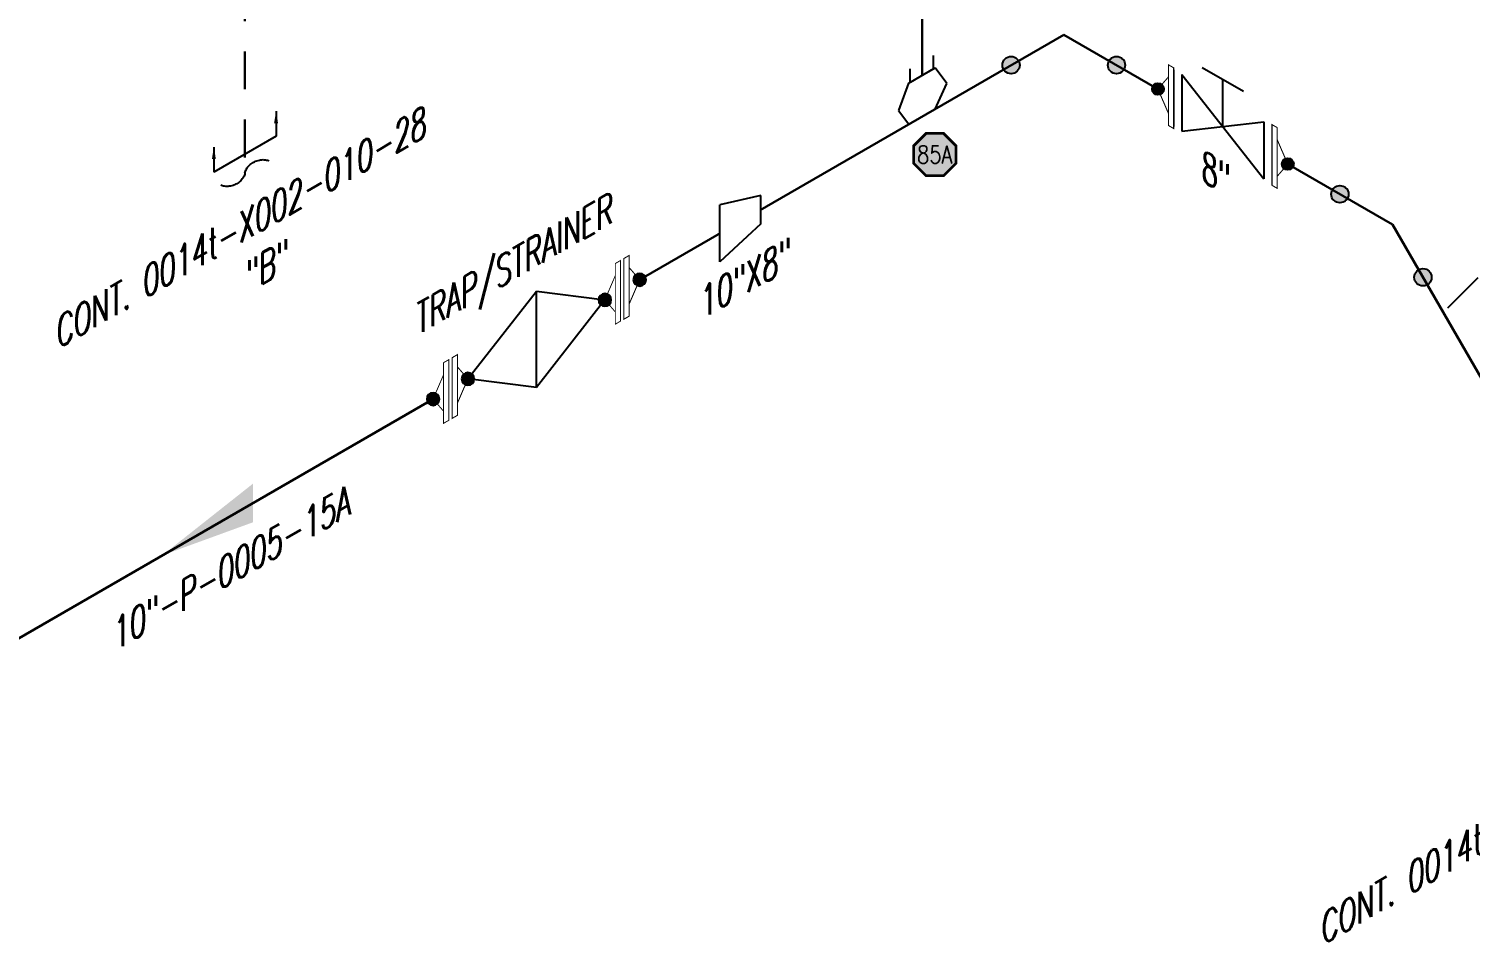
# Model space of a CAD drawing. Header units: inches. Extents: x 0.1 to 17.4, y 0.1 to 11.4.
# Drawn here: x 8.478 to 13.236, y 2.897 to 5.908 of the extents above; entities that cross this region are included whole.
import ezdxf
from ezdxf.enums import TextEntityAlignment as Align

# ---------------------------------------------------------------- set-up
doc = ezdxf.new("R2010")
doc.units = ezdxf.units.IN
doc.header["$MEASUREMENT"] = 0
doc.linetypes.add('HIDDEN2', pattern=[0.1875, 0.125, -0.0625])
for name, color, linetype in [('3', 1, 'Continuous'), ('COMP', 1, 'Continuous'), ('Continuation', 7, 'Continuous'), ('DL', 20, 'Continuous'), ('FITTINGS', 4, 'Continuous'), ('FLOW', 1, 'Continuous'), ('PART_PCML', 7, 'Continuous'), ('PIPE-ANNO', 150, 'HIDDEN2'), ('TEXT', 7, 'Continuous'), ('UNAS.PIPE', 251, 'Continuous'), ('WELD POINTS', 41, 'Continuous'), ('Welds', 7, 'Continuous')]:
    doc.layers.add(name, color=color, linetype=linetype)
doc.layers.add('PIPE', color=7, linetype='Continuous', lineweight=30)
doc.styles.add('PART_Standard', font='romans', dxfattribs={"width": 0.8, "height": 0.09})
doc.styles.add('Richmond', font='arial.ttf')
doc.styles.add('SIMPLEX', font='ROMANS')
doc.dimstyles.new('Richmond', dxfattribs={"dimtxt": 0.18, "dimasz": 0.18, "dimexe": 0.18, "dimexo": 0.0625, "dimgap": 0.09, "dimtad": 0, "dimtih": 1, "dimtoh": 1, "dimdec": 4, "dimzin": 0, "dimdsep": 46, "dimtxsty": 'Richmond', "dimcen": 0.09, "dimadec": 0, "dimazin": 0, "dimtfac": 1, "dimtdec": 4, "dimtofl": 0, "dimtmove": 0, "dimatfit": 3, "dimfxl": 1, "dimtolj": 1, "dimtzin": 0, "dimarcsym": 0})

# ---------------------------------------------------------------- blocks, each defined once
blk = doc.blocks.new('2_WELD_SINGLE_00')
at = {"linetype": 'ByBlock', "lineweight": -2}
h = blk.add_hatch(color=0, dxfattribs=at)
edge = h.paths.add_edge_path()
edge.add_arc((0, 0), 0.0286, 0, 360)
at = {"color": 0, "linetype": 'ByBlock', "lineweight": -2}
blk.add_circle((0, 0), 0.0286, dxfattribs=at)
blk = doc.blocks.new('*U92')
at = {"layer": 'WELD POINTS'}
for p, rotation in [((-0.174, 0.1004), 240.0000000000001), ((0.1004, -0.174), 119.9999999999989)]:
    blk.add_blockref('2_WELD_SINGLE_00', p, dxfattribs=dict(at, rotation=rotation))
blk = doc.blocks.new('*U91')
at = {"layer": 'WELD POINTS'}
for p, rotation in [((-0.174, -0.1004), 299.9999999999999), ((0.174, -0.1004), 149.9999999999993)]:
    blk.add_blockref('2_WELD_SINGLE_00', p, dxfattribs=dict(at, rotation=rotation))
blk = doc.blocks.new('1_Text_30')
at = {"layer": 'TEXT', "style": 'PART_Standard', "oblique": 30, "width": 0.8}
blk.add_attdef('TEXT', (0, 0), '', height=0.09, rotation=30, dxfattribs=at)
blk = doc.blocks.new('AM9A04')
at = {"linetype": 'Continuous', "const_width": 0.01}
blk.add_lwpolyline([(0, -0.289), (0, 0.289), (-0.05, 0.318), (-0.05, -0.26)], close=True, dxfattribs=at)
at = {"const_width": 0.01}
blk.add_lwpolyline([(-0.05, -0.144), (-0.15, 0.087), (-0.05, 0.202)], dxfattribs=at)
blk = doc.blocks.new('A09')
at = {"layer": 'Welds'}
h = blk.add_hatch(color=256, dxfattribs=at)
h.dxf.hatch_style = 1
h.paths.add_polyline_path([(-0.03, 0, 1), (0.03, 0, 1)])
blk.add_circle((0, 0), 0.03, dxfattribs=at)
blk = doc.blocks.new('*U77')
blk.add_wipeout([(-0.0234, 0.1133), (-0.0234, 0.0732), (-0.0581, 0.0332), (-0.0234, -0.0469), (-0.0234, -0.0869), (0.0222, -0.1133), (0.0222, -0.0732), (0.0569, -0.0332), (0.0222, 0.0469), (0.0222, 0.0869)])
at = {"linetype": 'Continuous', "const_width": 0.003}
blk.add_lwpolyline([(0.0049, -0.1032), (0.0222, -0.1133), (0.0222, 0.0869), (0.0049, 0.0969)], close=True, dxfattribs=at)
at = {"const_width": 0.003}
blk.add_lwpolyline([(0.0222, 0.0469), (0.0569, -0.0332), (0.0222, -0.0732)], dxfattribs=at)
at = {"xscale": 0.3466300616258731, "yscale": 0.3466300616258731, "zscale": 0.3466300616258731}
blk.add_blockref('AM9A04', (-0.0061, 0.0032), dxfattribs=at)
at = {"layer": 'Welds', "xscale": 0.7, "yscale": 0.7, "zscale": 0.7}
for p in [(-0.0581, 0.0332), (0.0569, -0.0332)]:
    blk.add_blockref('A09', p, dxfattribs=at)
blk = doc.blocks.new('2_REDUCER_THREAD_CONCENTRIC_30')
at = {"color": 0, "linetype": 'ByBlock', "lineweight": -2}
blk.add_wipeout([(0.0677, 0.0859), (-0.0677, 0.0547), (-0.0677, -0.1328), (0.0677, -0.0078)], dxfattribs=at)
for p, q in [((0.0677, 0.0859), (-0.0677, 0.0547)), ((-0.0677, -0.1328), (-0.0677, 0.0547)), ((0.0677, -0.0078), (0.0677, 0.0859)), ((0.0677, -0.0078), (-0.0677, -0.1328))]:
    blk.add_line(p, q, dxfattribs=at)
blk = doc.blocks.new('O-let 1')
at = {"layer": 'FITTINGS', "linetype": 'ByBlock'}
for p, q in [((-0.0439, -0.0254), (0.0439, 0.0254)), ((0.0827, -0.0263), (0.0439, 0.0254)), ((-0.0439, -0.0254), (-0.0768, -0.1149)), ((0.0437, -0.1104), (0.0827, -0.0263)), ((-0.0768, -0.1149), (-0.0428, -0.1603)), ((-0.0428, -0.1603), (0.0437, -0.1104))]:
    blk.add_line(p, q, dxfattribs=at)
blk = doc.blocks.new('2_SOCKET_SINGLE_30')
at = {"color": 0, "linetype": 'ByBlock', "lineweight": -2}
for p, q in [((0, 0.0625), (0.0541, 0.0937)), ((0, 0.0625), (0, -0.0625)), ((0, -0.0625), (0.0541, -0.0313))]:
    blk.add_line(p, q, dxfattribs=at)
blk = doc.blocks.new('3_VALVE_FLANGE_GATE_30')
at = {"color": 0, "linetype": 'ByBlock', "lineweight": -2}
blk.add_wipeout([(-0.1624, -0.1875), (-0.1353, -0.1719), (0, 0), (0.1353, -0.0156), (0.1624, 0), (0.1624, 0.1875), (0.1353, 0.1719), (0, 0), (-0.1353, 0.0156), (-0.1624, 0)], dxfattribs=at)
for p, q in [((0.0677, 0.1953), (-0.0677, 0.1172)), ((0.1353, 0.1719), (-0.1353, -0.1719)), ((0, 0), (0, 0.1563)), ((0.1353, 0.1719), (0.1353, -0.0156)), ((0.1624, 0.1875), (0.1624, 0)), ((-0.1624, 0), (-0.1624, -0.1875)), ((-0.1353, 0.0156), (-0.1353, -0.1719)), ((0.1353, -0.0156), (-0.1353, 0.0156))]:
    blk.add_line(p, q, dxfattribs=at)
blk = doc.blocks.new('*U72')
blk.add_wipeout([(0.052, -0.03), (0.0173, -0.07), (0.0173, -0.1101), (0, -0.1001), (0, 0.1001), (0.0173, 0.0901), (0.0173, 0.05)]).dxf.layer = 'COMP'
at = {"layer": '3', "xscale": 0.65, "yscale": 0.65, "zscale": 0.65}
blk.add_blockref('A09', (0.052, -0.03), dxfattribs=at)
at = {"layer": 'COMP', "xscale": 0.3466300616258731, "yscale": 0.3466300616258731, "zscale": 0.3466300616258731, "rotation": 180}
blk.add_blockref('AM9A04', (0, 0), dxfattribs=at)
blk = doc.blocks.new('1_Text_330')
at = {"layer": 'TEXT', "style": 'PART_Standard', "oblique": 330, "width": 0.8}
blk.add_attdef('3/4"', (0, 0), '', height=0.09, rotation=330, dxfattribs=at)
blk = doc.blocks.new('1_BREAK-PIPE_PIPE_00')
at = {"color": 0, "linetype": 'ByBlock', "lineweight": -2}
for centre, major_axis in [((-0.0298, 0.0919), (0, -0.101)), ((0.0298, -0.0919), (0, 0.101))]:
    blk.add_ellipse(centre, major_axis=major_axis, ratio=0.711978, start_param=0.427466, end_param=3.141593, dxfattribs=at)
blk = doc.blocks.new('1_Tilde_30')
at = {"layer": 'PIPE-ANNO', "xscale": -0.5000000000000001, "yscale": 0.5000000000000001, "zscale": 0.5000000000000001, "rotation": 114.4010914305396}
blk.add_blockref('1_BREAK-PIPE_PIPE_00', (0, 0), dxfattribs=at)
blk = doc.blocks.new('1_Cont_30')
at = {"layer": 'Continuation', "style": 'PART_Standard', "oblique": 30, "width": 0.8}
blk.add_attdef('CONT', (0, 0), '', height=0.09, rotation=30, dxfattribs=at)
blk = doc.blocks.new('1_ARROW_FLOW_30')
at = {"color": 0, "linetype": 'ByBlock'}
blk.add_solid([(-0.15, -0.1505), (0.15, 0.0866), (-0.15, -0.0227)], dxfattribs=at)
blk = doc.blocks.new('PART_PCML')
blk.add_hatch(color=0).paths.add_polyline_path([(-0.0699, -0.029), (-0.029, -0.0699), (0.029, -0.0699), (0.0699, -0.029), (0.0699, 0.029), (0.029, 0.0699), (-0.029, 0.0699), (-0.0699, 0.029)])
at = {"color": 7, "const_width": 0.009}
blk.add_lwpolyline([(-0.0699, 0.029), (-0.029, 0.0699), (0.029, 0.0699), (0.0699, 0.029), (0.0699, -0.029), (0.029, -0.0699), (-0.029, -0.0699), (-0.0699, -0.029), (-0.0699, 0.029), (-0.029, 0.0699)], dxfattribs=at)
at = {"color": 18, "true_color": 0x000000}
blk.add_lwpolyline([(-0.029, 0.0699), (-0.0699, 0.029), (-0.0699, -0.029), (-0.029, -0.0699), (0.029, -0.0699), (0.0699, -0.029), (0.0699, 0.029), (0.029, 0.0699)], close=True, dxfattribs=at)
at = {"color": 7, "true_color": 0xffffff, "style": 'SIMPLEX', "width": 0.8, "flags": 1}
for tag, p in [('CIRCUIT', (-0.0939, 0.0889)), ('DM', (-0.0527, -0.1332)), ('TYPE', (-0.0749, -0.2043))]:
    blk.add_attdef(tag, p, '', height=0.0586, dxfattribs=at)
at = {"color": 7, "true_color": 0xffffff, "style": 'SIMPLEX', "width": 0.8}
blk.add_attdef('DMDISP', text='', height=0.0586, dxfattribs=at).set_placement((0, 0), align=Align.MIDDLE_CENTER)
blk = doc.blocks.new('*U85')
at = {"color": 20, "linetype": 'ByBlock', "ltscale": 0.7}
blk.add_line((0.0541, -0.1498), (0.0541, 0.0873), dxfattribs=at)
for points in [[(0.1257, 0.0459), (0.0541, 0.0873)], [(0.1257, -0.1911), (0.0541, -0.1498)]]:
    blk.add_leader(points, dimstyle='Richmond', override={"dimasz": 0.04, "dimgap": 0.09, "dimtad": 0}, dxfattribs=at)

msp = doc.modelspace()

# ---------------------------------------------------------------- linework, layer by layer
at = {"layer": 'FITTINGS'}
for p, q in [((9.9275, 4.7526), (10.1535, 5.0418)), ((10.1535, 4.7244), (10.1535, 5.0418)), ((10.1535, 5.0418), (10.3796, 5.0136)), ((10.3796, 5.0136), (10.1535, 4.7244)), ((10.1535, 4.7244), (9.9275, 4.7526))]:
    msp.add_line(p, q, dxfattribs=at)
at = {"layer": 'PIPE', "linetype": 'HIDDEN2'}
msp.add_line((9.1916, 6.0586), (9.1916, 5.4321), dxfattribs=at)
at = {"layer": 'PIPE'}
for p, q in [((11.4266, 5.754), (11.4266, 5.9947)), ((10.3801, 5.0142), (11.8947, 5.8887)), ((11.8947, 5.8887), (12.98, 5.2621)), ((13.3828, 4.5644), (12.98, 5.2621)), ((6.7387, 2.9118), (9.928, 4.7532))]:
    msp.add_line(p, q, dxfattribs=at)
at = {"layer": 'UNAS.PIPE'}
msp.add_line((13.1628, 4.9876), (13.2622, 5.0869), dxfattribs=at)

# ---------------------------------------------------------------- block references
msp.add_blockref('1_Tilde_30', (9.1916, 5.4321))
at = {"layer": 'Continuation'}
for p, values in [((8.5708, 4.8509), {'CONT': 'CONT. 0014t-X002-010-28'}), ((9.1957, 5.0347), {'CONT': '"B"'}), ((12.7466, 2.8832), {'CONT': 'CONT. 0014t-X002-010-28'})]:
    msp.add_blockref('1_Cont_30', p, dxfattribs=at).add_auto_attribs(values)
at = {"layer": 'DL', "rotation": 120.0000000000001}
msp.add_blockref('*U85', (9.1916, 5.4321), dxfattribs=at)
at = {"layer": 'FITTINGS', "xscale": -0.7131685043775329, "yscale": 0.7131685043775329, "zscale": 0.7131685043775329, "rotation": 299.9952760451079}
msp.add_blockref('2_SOCKET_SINGLE_30', (11.4261, 5.7537), dxfattribs=at)
at = {"layer": 'FITTINGS'}
msp.add_blockref('O-let 1', (11.4261, 5.7537), dxfattribs=at)
at = {"layer": 'FLOW', "xscale": -1, "yscale": -1}
msp.add_blockref('1_ARROW_FLOW_30', (9.0686, 4.257), dxfattribs=at)
at = {"layer": 'PART_PCML', "color": 13}
msp.add_blockref('PART_PCML', (11.4689, 5.4932), dxfattribs=at).add_auto_attribs({'DMDISP': '85A'})
at = {"layer": 'TEXT'}
msp.add_blockref('1_Text_30', (8.7588, 3.8542), dxfattribs=at).add_auto_attribs({'TEXT': '10"-P-0005-15A'})
at = {"layer": 'WELD POINTS'}
for name, p in [('*U91', (11.8947, 5.8887)), ('*U92', (12.98, 5.2621))]:
    msp.add_blockref(name, p, dxfattribs=at)

# ---------------------------------------------------------------- next in the draw order: block references
at = {"layer": 'COMP', "xscale": -1}
for p in [(10.4365, 5.0468), (9.8694, 4.7194)]:
    msp.add_blockref('*U77', p, dxfattribs=at)
at = {"layer": 'FITTINGS', "xscale": -1}
msp.add_blockref('3_VALVE_FLANGE_GATE_30', (12.4197, 5.5855), dxfattribs=at)
at = {"layer": 'FITTINGS'}
msp.add_blockref('2_REDUCER_THREAD_CONCENTRIC_30', (10.8268, 5.2721), dxfattribs=at)

# ---------------------------------------------------------------- next in the draw order: block references
at = {"layer": 'COMP', "ltscale": 0.65, "rotation": 180}
msp.add_blockref('*U72', (12.2574, 5.6793), dxfattribs=at)
at = {"layer": 'COMP', "ltscale": 0.65}
msp.add_blockref('*U72', (12.5821, 5.4918), dxfattribs=at)
at = {"layer": 'TEXT'}
for name, p, values in [('1_Text_330', (12.3498, 5.407), {'3/4"': '8"'}), ('1_Text_30', (9.7582, 4.8957), {'TEXT': 'TRAP/STRAINER'}), ('1_Text_30', (10.6963, 4.9478), {'TEXT': '10"X8"'})]:
    msp.add_blockref(name, p, dxfattribs=at).add_auto_attribs(values)

doc.saveas('drawing.dxf')
